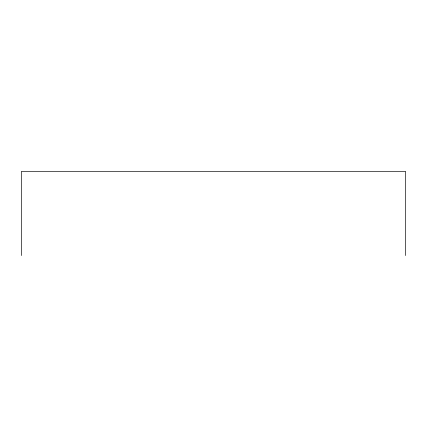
<?xml version="1.0" encoding="UTF-8"?>
<svg xmlns="http://www.w3.org/2000/svg" width="427" height="427" viewBox="0 0 427 427"><rect width="100%" height="100%" fill="white"/><g stroke="black" fill="none" stroke-linecap="round" stroke-linejoin="round"><path stroke-width="0.64" d="M405.65 255.543L405.65 171.457L21.35 171.457L21.35 255.543"/></g></svg>
